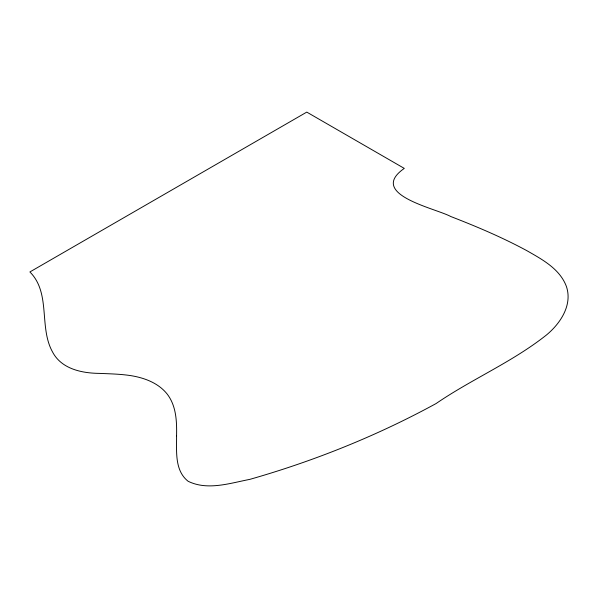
<?xml version="1.0" encoding="UTF-8"?>
<svg xmlns="http://www.w3.org/2000/svg" width="598" height="598" viewBox="0 0 598 598"><rect width="100%" height="100%" fill="white"/><g stroke="black" fill="none" stroke-linecap="round" stroke-linejoin="round"><path stroke-width="0.9" d="M176.574 435.8C176.724 451.273 174.481 470.462 188.093 481.255C207.499 490.801 229.841 483.229 249.777 479.379C314.316 460.983 377.159 435.725 436.084 403.553C471.867 379.042 512.449 361.992 546.497 334.962C560.296 323.563 572.675 305.107 566.426 286.532C559.9 268.838 542.072 259.368 526.621 250.54C502.215 237.376 476.643 226.537 450.81 216.536C435.479 208.209 367.023 194.395 404.285 168.397L306.774 112.103L29.9 271.948C51.047 293.192 38.765 326.964 52.43 351.766C61.19 368.824 81.463 373.159 99.096 373.384C109.74 373.825 120.43 374.027 130.969 375.656C144.447 377.846 158.276 382.959 167.059 393.918C176.313 405.758 176.881 421.426 176.574 435.8"/></g></svg>
